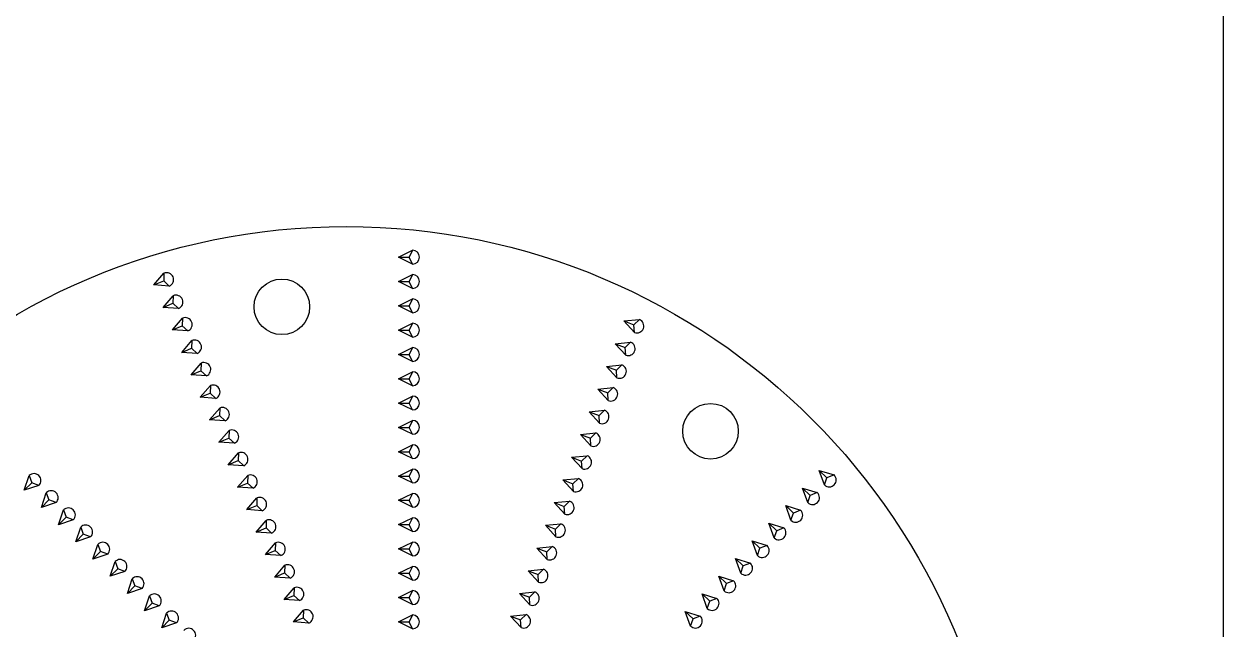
# Model space of a CAD drawing. Extents: x 115 to 2025, y 0 to 1377.
# Drawn here: x 1498.4 to 1584.7, y 821.8 to 865.4 of the extents above; entities that cross this region are included whole.
import ezdxf

# ---------------------------------------------------------------- set-up
doc = ezdxf.new("R2010")
doc.units = 0
doc.layers.get('0').update_dxf_attribs({"linetype": 'CONTINUOUS'})
doc.layers.add('DANMEN', color=7, linetype='CONTINUOUS')

msp = doc.modelspace()

# ---------------------------------------------------------------- linework, layer by layer
at = {"color": 2}
msp.add_lwpolyline([(1173.634, 919.134), (1584.697, 919.134), (1584.697, 673.029), (1173.634, 673.029)], close=True, dxfattribs=at)
for centre, radius in [((1521.571, 803.289), 47.5), ((1516.952, 845.012), 2), ((1547.808, 836.058), 2)]:
    msp.add_circle(centre, radius, dxfattribs=at)
at = {"layer": 'DANMEN', "color": 2}
for p, q in [((1525.355, 848.588), (1526.355, 849.088)), ((1526.355, 848.088), (1525.355, 848.588)), ((1525.355, 848.588), (1526.126, 848.588)), ((1526.355, 849.088), (1526.126, 848.588)), ((1526.355, 848.088), (1526.126, 848.588)), ((1507.732, 846.587), (1508.464, 847.432)), ((1507.732, 846.587), (1508.444, 846.882)), ((1508.464, 847.432), (1508.444, 846.882)), ((1508.847, 846.508), (1508.444, 846.882)), ((1525.355, 846.838), (1526.355, 847.338)), ((1526.355, 846.338), (1525.355, 846.838)), ((1525.355, 846.838), (1526.126, 846.838)), ((1526.355, 847.338), (1526.126, 846.838)), ((1526.355, 846.338), (1526.126, 846.838)), ((1508.847, 846.508), (1507.732, 846.587)), ((1508.402, 844.971), (1509.134, 845.815)), ((1508.402, 844.971), (1509.114, 845.266)), ((1509.517, 844.891), (1508.402, 844.971)), ((1509.134, 845.815), (1509.114, 845.266)), ((1509.517, 844.891), (1509.114, 845.266)), ((1525.355, 845.088), (1526.355, 845.588)), ((1526.355, 844.588), (1525.355, 845.088)), ((1525.355, 845.088), (1526.126, 845.088)), ((1526.355, 845.588), (1526.126, 845.088)), ((1526.355, 844.588), (1526.126, 845.088)), ((1509.071, 843.354), (1509.804, 844.198)), ((1509.804, 844.198), (1509.783, 843.649)), ((1541.571, 843.995), (1542.684, 844.103)), ((1542.684, 844.103), (1542.291, 843.719)), ((1509.071, 843.354), (1509.783, 843.649)), ((1510.186, 843.275), (1509.071, 843.354)), ((1510.186, 843.275), (1509.783, 843.649)), ((1525.355, 843.338), (1526.355, 843.838)), ((1525.355, 843.338), (1526.126, 843.338)), ((1526.355, 842.838), (1525.355, 843.338)), ((1526.355, 843.838), (1526.126, 843.338)), ((1526.355, 842.838), (1526.126, 843.338)), ((1542.326, 843.17), (1541.571, 843.995)), ((1541.571, 843.995), (1542.291, 843.719)), ((1542.326, 843.17), (1542.291, 843.719)), ((1509.741, 841.737), (1510.474, 842.582)), ((1510.474, 842.582), (1510.453, 842.032)), ((1540.944, 842.361), (1542.057, 842.469)), ((1542.057, 842.469), (1541.664, 842.085)), ((1509.741, 841.737), (1510.453, 842.032)), ((1510.856, 841.658), (1509.741, 841.737)), ((1510.856, 841.658), (1510.453, 842.032)), ((1525.355, 841.588), (1526.355, 842.088)), ((1526.355, 841.088), (1525.355, 841.588)), ((1525.355, 841.588), (1526.126, 841.588)), ((1526.355, 842.088), (1526.126, 841.588)), ((1526.355, 841.088), (1526.126, 841.588)), ((1541.699, 841.536), (1540.944, 842.361)), ((1540.944, 842.361), (1541.664, 842.085)), ((1541.699, 841.536), (1541.664, 842.085)), ((1510.411, 840.12), (1511.143, 840.965)), ((1511.143, 840.965), (1511.123, 840.415)), ((1540.317, 840.727), (1541.43, 840.836)), ((1541.072, 839.902), (1540.317, 840.727)), ((1540.317, 840.727), (1541.037, 840.451)), ((1541.43, 840.836), (1541.037, 840.451)), ((1510.411, 840.12), (1511.123, 840.415)), ((1511.526, 840.041), (1510.411, 840.12)), ((1511.526, 840.041), (1511.123, 840.415)), ((1525.355, 839.838), (1526.355, 840.338)), ((1526.355, 839.338), (1525.355, 839.838)), ((1525.355, 839.838), (1526.126, 839.838)), ((1526.355, 840.338), (1526.126, 839.838)), ((1526.355, 839.338), (1526.126, 839.838)), ((1541.072, 839.902), (1541.037, 840.451)), ((1511.08, 838.504), (1511.813, 839.348)), ((1511.813, 839.348), (1511.793, 838.799)), ((1539.69, 839.093), (1540.803, 839.202)), ((1539.69, 839.093), (1540.41, 838.817)), ((1540.444, 838.268), (1539.69, 839.093)), ((1540.803, 839.202), (1540.41, 838.817)), ((1511.08, 838.504), (1511.793, 838.799)), ((1512.196, 838.424), (1511.08, 838.504)), ((1512.196, 838.424), (1511.793, 838.799)), ((1525.355, 838.088), (1526.355, 838.588)), ((1526.355, 837.588), (1525.355, 838.088)), ((1525.355, 838.088), (1526.126, 838.088)), ((1526.355, 838.588), (1526.126, 838.088)), ((1526.355, 837.588), (1526.126, 838.088)), ((1540.444, 838.268), (1540.41, 838.817)), ((1511.75, 836.887), (1512.483, 837.731)), ((1512.483, 837.731), (1512.462, 837.182)), ((1539.063, 837.46), (1540.176, 837.568)), ((1539.817, 836.635), (1539.063, 837.46)), ((1539.063, 837.46), (1539.783, 837.183)), ((1540.176, 837.568), (1539.783, 837.183)), ((1511.75, 836.887), (1512.462, 837.182)), ((1512.865, 836.807), (1511.75, 836.887)), ((1512.865, 836.807), (1512.462, 837.182)), ((1525.355, 836.338), (1526.355, 836.838)), ((1525.355, 836.338), (1526.126, 836.338)), ((1526.355, 835.838), (1525.355, 836.338)), ((1526.355, 836.838), (1526.126, 836.338)), ((1526.355, 835.838), (1526.126, 836.338)), ((1539.817, 836.635), (1539.783, 837.183)), ((1512.42, 835.27), (1513.152, 836.115)), ((1512.42, 835.27), (1513.132, 835.565)), ((1513.152, 836.115), (1513.132, 835.565)), ((1513.535, 835.191), (1513.132, 835.565)), ((1538.436, 835.826), (1539.549, 835.934)), ((1539.19, 835.001), (1538.436, 835.826)), ((1538.436, 835.826), (1539.155, 835.55)), ((1539.549, 835.934), (1539.155, 835.55)), ((1539.19, 835.001), (1539.155, 835.55)), ((1513.535, 835.191), (1512.42, 835.27)), ((1525.355, 834.588), (1526.355, 835.088)), ((1526.355, 835.088), (1526.126, 834.588)), ((1513.089, 833.653), (1513.822, 834.498)), ((1513.089, 833.653), (1513.802, 833.948)), ((1513.822, 834.498), (1513.802, 833.948)), ((1514.205, 833.574), (1513.802, 833.948)), ((1525.355, 834.588), (1526.126, 834.588)), ((1526.355, 834.088), (1525.355, 834.588)), ((1526.355, 834.088), (1526.126, 834.588)), ((1537.809, 834.192), (1538.921, 834.301)), ((1538.563, 833.367), (1537.809, 834.192)), ((1537.809, 834.192), (1538.528, 833.916)), ((1538.921, 834.301), (1538.528, 833.916)), ((1538.563, 833.367), (1538.528, 833.916)), ((1514.205, 833.574), (1513.089, 833.653)), ((1525.355, 832.838), (1526.355, 833.338)), ((1526.355, 833.338), (1526.126, 832.838)), ((1556.008, 832.191), (1555.626, 833.243)), ((1555.626, 833.243), (1556.186, 832.712)), ((1555.626, 833.243), (1556.696, 832.917)), ((1556.696, 832.917), (1556.186, 832.712)), ((1498.403, 831.808), (1498.757, 832.869)), ((1498.403, 831.808), (1498.948, 832.353)), ((1499.464, 832.162), (1498.403, 831.808)), ((1498.757, 832.869), (1498.948, 832.353)), ((1499.464, 832.162), (1498.948, 832.353)), ((1513.759, 832.036), (1514.492, 832.881)), ((1513.759, 832.036), (1514.471, 832.331)), ((1514.874, 831.957), (1513.759, 832.036)), ((1514.492, 832.881), (1514.471, 832.331)), ((1514.874, 831.957), (1514.471, 832.331)), ((1525.355, 832.838), (1526.126, 832.838)), ((1526.355, 832.338), (1525.355, 832.838)), ((1526.355, 832.338), (1526.126, 832.838)), ((1537.181, 832.558), (1538.294, 832.667)), ((1537.181, 832.558), (1537.901, 832.282)), ((1537.936, 831.733), (1537.181, 832.558)), ((1538.294, 832.667), (1537.901, 832.282)), ((1537.936, 831.733), (1537.901, 832.282)), ((1556.008, 832.191), (1556.186, 832.712)), ((1499.64, 830.571), (1499.994, 831.632)), ((1499.994, 831.632), (1500.186, 831.116)), ((1514.429, 830.42), (1515.161, 831.264)), ((1515.161, 831.264), (1515.141, 830.715)), ((1525.355, 831.088), (1526.355, 831.588)), ((1526.355, 831.588), (1526.126, 831.088)), ((1554.803, 830.922), (1554.422, 831.973)), ((1554.422, 831.973), (1554.981, 831.442)), ((1554.422, 831.973), (1555.491, 831.647)), ((1554.803, 830.922), (1554.981, 831.442)), ((1555.491, 831.647), (1554.981, 831.442)), ((1499.64, 830.571), (1500.186, 831.116)), ((1500.701, 830.924), (1499.64, 830.571)), ((1500.701, 830.924), (1500.186, 831.116)), ((1500.878, 829.333), (1501.231, 830.394)), ((1501.231, 830.394), (1501.423, 829.878)), ((1514.429, 830.42), (1515.141, 830.715)), ((1515.544, 830.34), (1514.429, 830.42)), ((1515.544, 830.34), (1515.141, 830.715)), ((1525.355, 831.088), (1526.126, 831.088)), ((1526.355, 830.588), (1525.355, 831.088)), ((1526.355, 830.588), (1526.126, 831.088)), ((1536.554, 830.925), (1537.667, 831.033)), ((1536.554, 830.925), (1537.274, 830.648)), ((1537.309, 830.099), (1536.554, 830.925)), ((1537.667, 831.033), (1537.274, 830.648)), ((1537.309, 830.099), (1537.274, 830.648)), ((1553.598, 829.653), (1553.217, 830.704)), ((1553.217, 830.704), (1554.287, 830.378)), ((1553.217, 830.704), (1553.776, 830.173)), ((1554.287, 830.378), (1553.776, 830.173)), ((1500.878, 829.333), (1501.423, 829.878)), ((1501.939, 829.687), (1500.878, 829.333)), ((1501.939, 829.687), (1501.423, 829.878)), ((1515.099, 828.803), (1515.831, 829.647)), ((1515.831, 829.647), (1515.811, 829.098)), ((1525.355, 829.338), (1526.355, 829.838)), ((1526.355, 829.838), (1526.126, 829.338)), ((1552.013, 829.434), (1553.082, 829.109)), ((1552.013, 829.434), (1552.572, 828.904)), ((1552.394, 828.383), (1552.013, 829.434)), ((1553.598, 829.653), (1553.776, 830.173)), ((1502.115, 828.096), (1502.469, 829.157)), ((1502.115, 828.096), (1502.66, 828.641)), ((1502.469, 829.157), (1502.66, 828.641)), ((1503.176, 828.45), (1502.66, 828.641)), ((1515.099, 828.803), (1515.811, 829.098)), ((1516.214, 828.724), (1515.099, 828.803)), ((1516.214, 828.724), (1515.811, 829.098)), ((1525.355, 829.338), (1526.126, 829.338)), ((1526.355, 828.838), (1525.355, 829.338)), ((1526.355, 828.838), (1526.126, 829.338)), ((1535.927, 829.291), (1537.04, 829.399)), ((1535.927, 829.291), (1536.647, 829.015)), ((1536.682, 828.466), (1535.927, 829.291)), ((1537.04, 829.399), (1536.647, 829.015)), ((1536.682, 828.466), (1536.647, 829.015)), ((1552.394, 828.383), (1552.572, 828.904)), ((1553.082, 829.109), (1552.572, 828.904)), ((1503.176, 828.45), (1502.115, 828.096)), ((1503.353, 826.859), (1503.706, 827.919)), ((1503.706, 827.919), (1503.898, 827.404)), ((1515.768, 827.186), (1516.501, 828.031)), ((1516.501, 828.031), (1516.48, 827.481)), ((1525.355, 827.588), (1526.355, 828.088)), ((1526.355, 828.088), (1526.126, 827.588)), ((1535.3, 827.657), (1536.413, 827.766)), ((1536.413, 827.766), (1536.02, 827.381)), ((1551.189, 827.114), (1550.808, 828.165)), ((1550.808, 828.165), (1551.367, 827.634)), ((1550.808, 828.165), (1551.877, 827.839)), ((1551.877, 827.839), (1551.367, 827.634)), ((1503.353, 826.859), (1503.898, 827.404)), ((1504.413, 827.212), (1503.353, 826.859)), ((1504.413, 827.212), (1503.898, 827.404)), ((1515.768, 827.186), (1516.48, 827.481)), ((1516.883, 827.107), (1515.768, 827.186)), ((1516.883, 827.107), (1516.48, 827.481)), ((1525.355, 827.588), (1526.126, 827.588)), ((1526.355, 827.088), (1525.355, 827.588)), ((1526.355, 827.088), (1526.126, 827.588)), ((1535.3, 827.657), (1536.02, 827.381)), ((1536.054, 826.832), (1535.3, 827.657)), ((1536.054, 826.832), (1536.02, 827.381)), ((1549.985, 825.844), (1549.603, 826.895)), ((1549.603, 826.895), (1550.162, 826.365)), ((1549.603, 826.895), (1550.673, 826.57)), ((1551.189, 827.114), (1551.367, 827.634)), ((1504.59, 825.621), (1504.944, 826.682)), ((1504.59, 825.621), (1505.135, 826.166)), ((1504.944, 826.682), (1505.135, 826.166)), ((1505.651, 825.975), (1505.135, 826.166)), ((1516.438, 825.569), (1517.17, 826.414)), ((1517.17, 826.414), (1517.15, 825.864)), ((1525.355, 825.838), (1526.355, 826.338)), ((1526.355, 826.338), (1526.126, 825.838)), ((1534.673, 826.023), (1535.786, 826.132)), ((1534.673, 826.023), (1535.393, 825.747)), ((1535.427, 825.198), (1534.673, 826.023)), ((1535.786, 826.132), (1535.393, 825.747)), ((1549.985, 825.844), (1550.162, 826.365)), ((1550.673, 826.57), (1550.162, 826.365)), ((1505.651, 825.975), (1504.59, 825.621)), ((1505.828, 824.384), (1506.181, 825.444)), ((1506.181, 825.444), (1506.373, 824.929)), ((1516.438, 825.569), (1517.15, 825.864)), ((1517.553, 825.49), (1516.438, 825.569)), ((1517.553, 825.49), (1517.15, 825.864)), ((1525.355, 825.838), (1526.126, 825.838)), ((1526.355, 825.338), (1525.355, 825.838)), ((1526.355, 825.338), (1526.126, 825.838)), ((1535.427, 825.198), (1535.393, 825.747)), ((1548.78, 824.575), (1548.399, 825.626)), ((1548.399, 825.626), (1549.468, 825.3)), ((1548.399, 825.626), (1548.958, 825.095)), ((1549.468, 825.3), (1548.958, 825.095)), ((1505.828, 824.384), (1506.373, 824.929)), ((1506.888, 824.737), (1505.828, 824.384)), ((1506.888, 824.737), (1506.373, 824.929)), ((1517.108, 823.952), (1517.84, 824.797)), ((1517.84, 824.797), (1517.82, 824.247)), ((1525.355, 824.088), (1526.355, 824.588)), ((1526.355, 824.588), (1526.126, 824.088)), ((1534.046, 824.39), (1535.159, 824.498)), ((1534.8, 823.564), (1534.046, 824.39)), ((1534.046, 824.39), (1534.765, 824.113)), ((1535.159, 824.498), (1534.765, 824.113)), ((1547.194, 824.357), (1548.264, 824.031)), ((1547.194, 824.357), (1547.753, 823.826)), ((1547.575, 823.306), (1547.194, 824.357)), ((1548.78, 824.575), (1548.958, 825.095)), ((1507.065, 823.146), (1507.419, 824.207)), ((1507.065, 823.146), (1507.61, 823.691)), ((1508.126, 823.5), (1507.065, 823.146)), ((1507.419, 824.207), (1507.61, 823.691)), ((1508.126, 823.5), (1507.61, 823.691)), ((1517.108, 823.952), (1517.82, 824.247)), ((1518.223, 823.873), (1517.108, 823.952)), ((1518.223, 823.873), (1517.82, 824.247)), ((1525.355, 824.088), (1526.126, 824.088)), ((1526.355, 823.588), (1525.355, 824.088)), ((1526.355, 823.588), (1526.126, 824.088)), ((1534.8, 823.564), (1534.765, 824.113)), ((1547.575, 823.306), (1547.753, 823.826)), ((1548.264, 824.031), (1547.753, 823.826)), ((1508.302, 821.909), (1508.656, 822.969)), ((1508.656, 822.969), (1508.848, 822.454)), ((1517.777, 822.336), (1518.51, 823.18)), ((1517.777, 822.336), (1518.49, 822.631)), ((1518.51, 823.18), (1518.49, 822.631)), ((1518.893, 822.256), (1518.49, 822.631)), ((1525.355, 822.338), (1526.355, 822.838)), ((1526.355, 822.838), (1526.126, 822.338)), ((1533.419, 822.756), (1534.531, 822.864)), ((1533.419, 822.756), (1534.138, 822.48)), ((1534.173, 821.931), (1533.419, 822.756)), ((1534.531, 822.864), (1534.138, 822.48)), ((1545.989, 823.087), (1547.059, 822.762)), ((1545.989, 823.087), (1546.549, 822.557)), ((1546.371, 822.036), (1545.989, 823.087)), ((1546.371, 822.036), (1546.549, 822.557)), ((1547.059, 822.762), (1546.549, 822.557)), ((1508.302, 821.909), (1508.848, 822.454)), ((1509.363, 822.262), (1508.302, 821.909)), ((1509.363, 822.262), (1508.848, 822.454)), ((1518.893, 822.256), (1517.777, 822.336)), ((1525.355, 822.338), (1526.126, 822.338)), ((1526.355, 821.838), (1525.355, 822.338)), ((1526.355, 821.838), (1526.126, 822.338)), ((1534.173, 821.931), (1534.138, 822.48))]:
    msp.add_line(p, q, dxfattribs=at)
for centre, start, end in [((1526.355, 848.588), 270, 90), ((1508.656, 846.97), 292.5, 112.5), ((1526.355, 846.838), 270, 90), ((1509.325, 845.353), 292.5, 112.5), ((1526.355, 845.088), 270, 90), ((1509.995, 843.737), 292.5, 112.5), ((1542.505, 843.636), 249, 69), ((1526.355, 843.338), 270, 90), ((1510.665, 842.12), 292.5, 112.5), ((1541.878, 842.003), 249, 69), ((1526.355, 841.588), 270, 90), ((1511.335, 840.503), 292.5, 112.5), ((1541.251, 840.369), 249, 69), ((1526.355, 839.838), 270, 90), ((1512.004, 838.886), 292.5, 112.5), ((1540.624, 838.735), 249, 69), ((1526.355, 838.088), 270, 90), ((1512.674, 837.269), 292.5, 112.5), ((1539.996, 837.101), 249, 69), ((1526.355, 836.338), 270, 90), ((1513.344, 835.653), 292.5, 112.5), ((1539.369, 835.468), 249, 69), ((1526.355, 834.588), 270, 90), ((1514.013, 834.036), 292.5, 112.5), ((1538.742, 833.834), 249, 69), ((1499.11, 832.515), 315, 135), ((1514.683, 832.419), 292.5, 112.5), ((1526.355, 832.838), 270, 90), ((1556.352, 832.554), 226.5, 46.5), ((1538.115, 832.2), 249, 69), ((1500.348, 831.278), 315, 135), ((1515.353, 830.802), 292.5, 112.5), ((1526.355, 831.088), 270, 90), ((1555.147, 831.285), 226.5, 46.5), ((1501.585, 830.041), 315, 135), ((1537.488, 830.566), 249, 69), ((1553.943, 830.015), 226.5, 46.5), ((1516.022, 829.185), 292.5, 112.5), ((1526.355, 829.338), 270, 90), ((1502.822, 828.803), 315, 135), ((1536.861, 828.933), 249, 69), ((1552.738, 828.746), 226.5, 46.5), ((1504.06, 827.566), 315, 135), ((1516.692, 827.569), 292.5, 112.5), ((1526.355, 827.588), 270, 90), ((1536.234, 827.299), 249, 69), ((1551.533, 827.477), 226.5, 46.5), ((1505.297, 826.328), 315, 135), ((1517.362, 825.952), 292.5, 112.5), ((1526.355, 825.838), 270, 90), ((1535.606, 825.665), 249, 69), ((1550.329, 826.207), 226.5, 46.5), ((1506.535, 825.091), 315, 135), ((1549.124, 824.938), 226.5, 46.5), ((1507.772, 823.853), 315, 135), ((1518.031, 824.335), 292.5, 112.5), ((1526.355, 824.088), 270, 90), ((1534.979, 824.031), 249, 69), ((1547.919, 823.668), 226.5, 46.5), ((1509.01, 822.616), 315, 135), ((1518.701, 822.718), 292.5, 112.5), ((1526.355, 822.338), 270, 90), ((1534.352, 822.397), 249, 69), ((1546.715, 822.399), 226.5, 46.5), ((1510.247, 821.378), 315, 135)]:
    msp.add_arc(centre, 0.5, start, end, dxfattribs=at)

doc.saveas('drawing.dxf')
